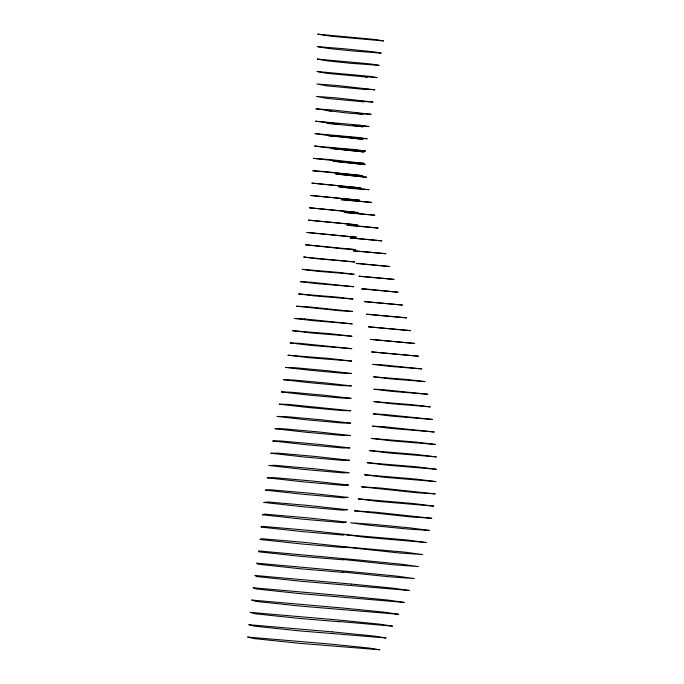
<?xml version="1.0" encoding="UTF-8"?>
<svg xmlns="http://www.w3.org/2000/svg" width="684" height="684" viewBox="0 0 684 684"><rect width="100%" height="100%" fill="white"/><g stroke="black" fill="none" stroke-linecap="round" stroke-linejoin="round"><path stroke-width="1.03" d="M344.069 559.563L393.864 564.847L418.48 566.574L401.192 564.172L361.041 560.23L258.62 550.902L258.586 551.8L300.464 556.323L342.915 559.786M342.906 559.888L343.522 559.503M317.65 46.674L328.5 48.496L352.174 50.924L381.236 53.147L374.097 51.847L343.206 48.675L317.684 46.649M366.624 177.25L335.853 173.958M344.12 546.764L404.902 552.15L422.686 554.562L399.242 552.971L344.847 547.097M350.447 423.122L342.162 423.02L306.381 419.796L276.977 416.445L285.459 416.547L320.941 419.745L350.661 423.122M344.095 547.029L342.701 547.491L302.106 544.019L260.228 539.522M285.621 367.436L295.95 367.804L327.311 370.685L351.525 373.498L341.205 373.131L309.527 370.224L285.63 367.436M379.911 364.632L372.72 364.392L390.316 366.453L421.823 368.898L380.193 364.649M331.458 110.851L325.148 110.346L347.07 112.997L363.11 114.322L356.783 113.253L371.147 114.313L334.673 110.184L315.88 108.79L330.808 110.765M342.949 248.796L355.372 249.574L305.517 244.769L342.761 248.779M342.479 572.32L300.447 568.772L258.039 564.232L256.671 563.154L358.125 572.328L397.242 576.176L414.307 578.561L389.119 576.783L343.59 572.098M339.102 621.713L299.96 618.49L255.765 613.856L250.105 612.36L338.896 620.063L379.004 624.073L392.496 626.134L338.674 621.474L339.521 621.739M366.615 177.25L335.853 173.984M344.377 137.031L328.585 135.723L363.076 139.356L345.625 137.159M343.659 546.636L303.14 542.258L261.194 538.667L260.04 539.496M343.342 572.072L342.137 571.944L342.487 572.32M343.659 546.636L344.18 546.721M361.503 101.241L373.002 102.061L336.921 97.94L316.376 96.384L326.601 98.368L363.837 101.839L361.511 101.249M363.153 88.937L365.239 89.45L326.704 85.859L316.854 83.978L337.999 85.577L374.918 89.809L363.161 88.937M338.794 186.758L353.175 188.622L369.052 189.673L338.802 186.749M362.785 126.797L328.97 123.624L326.704 123.017L338.939 124.018L315.495 121.205L359.57 125.129L369.129 126.557L352.593 125.352L362.785 126.797M347.925 497.371L343.556 497.815L302.619 494.241L265.375 490.137L269.847 489.71L310.433 493.249L347.925 497.371M435.075 493.874L416.992 492.762L361.503 486.828L379.988 487.983L435.075 493.874M311.955 183.132L360.853 187.912L312.007 183.132M353.218 250.78L385.793 253.687L353.218 250.78M347.19 509.725L343.077 510.221L302.413 506.682L263.776 502.449L267.948 501.962L308.27 505.476L347.19 509.725M367.222 462.7L387.298 465.188L436.401 469.275L417.129 466.847L367.222 462.7M341.846 199.523L341.239 199.779L371.78 202.438L341.846 199.523M262.853 526.389L260.989 527.09L302.14 531.562L343.428 535.11L345.334 534.392L305.38 530.049L262.853 526.389M315.144 133.619L325.054 135.064L367.18 138.792L356.945 137.33L315.144 133.619M379.74 649.783L299.336 643.302L254.397 638.625L247.599 637.052L328.961 643.969L368.308 647.936L379.74 649.783M308.501 220.154L357.21 224.856L308.501 220.154M345.01 212.314L344.146 212.519L374.849 215.221L345.01 212.314M269.026 465.53L303.226 469.369L343.3 472.909L349.122 472.67L314.58 468.805L274.857 465.3L269.026 465.53M367.026 77.078L326.849 73.359L316.914 71.504L368.95 76.24L377.183 77.617L365.324 76.711L367.026 77.078M265.05 514.163L262.297 514.778L302.243 519.122L343.513 522.696L346.361 522.063L307.578 517.831L265.05 514.163M270.915 453.253L304.021 456.98L342.752 460.418L349.609 460.298L316.504 456.57L277.781 453.124L270.915 453.253M350.413 435.511L341.932 435.452L305.97 432.228L274.9 428.706L283.227 428.765L319.129 431.989L350.413 435.511M267.222 477.825L302.918 481.801L343.137 485.341L348.549 485.041L312.52 481.032L272.651 477.517L267.222 477.825M348.327 225.087L347.096 225.275L378.209 228.028L348.327 225.087M351.542 237.887L350.088 238.032L381.834 240.853L351.542 237.887M353.979 274.301L317.632 271.283L302.225 269.359L339.632 272.488L353.979 274.301M406.51 317.846L366.598 314.221L406.51 317.846M359.057 276.225L393.898 279.363L359.057 276.225M431.715 518.284L410.904 516.933L354.423 510.828L375.584 512.222L431.715 518.284M272.882 440.975L305.09 444.609L342.889 447.977L350.02 447.909L318.607 444.352L280.012 440.906L272.882 440.975M373.703 376.841L391.701 378.979L425.072 381.604L406.954 379.475L373.703 376.841M358.433 263.408L356.116 263.511L389.76 266.529L358.433 263.408M364.324 301.584L402.354 305.03L364.324 301.584M352.568 311.459L340.299 310.784L296.548 306.21L308.433 306.825L352.568 311.459M371.327 438.393L390.649 440.778L435.554 444.463L415.769 442.044L371.327 438.393M410.605 330.646L368.471 326.824L410.605 330.646M429.253 530.425L408.442 529.083L369.369 525.295L350.636 522.807L372.737 524.295L410.451 527.945L429.253 530.425M251.789 600.056L255.97 601.416L299.609 606.024L398.567 614.292L383.938 612.12L343.479 608.093L251.806 600.056M373.977 401.594L392.009 403.782L430.381 406.877L411.871 404.646L373.977 401.594M364.76 288.879L361.579 288.922L398.045 292.205L364.76 288.879M418.3 356.184L371.737 351.918L418.3 356.184M281.492 391.941L307.193 394.942L342.06 398.105L351.14 398.319L324.891 395.284L290.341 392.154L281.492 391.941M370.591 339.392L414.495 343.436L370.591 339.392M351.285 385.904L341.051 385.571L308.561 382.595L283.433 379.688L293.727 380.03L326.208 382.997L351.285 385.904M436.23 456.886L388.486 452.945L369.309 450.551L415.735 454.381L436.23 456.886M287.844 404.347L279.098 404.193L306.783 407.365L342.18 410.571L350.926 410.725L287.844 404.347M298.66 293.923L314.409 295.898L353.064 299.07L336.699 297.061L298.66 293.923M351.619 361.084L309.92 357.792L287.887 355.193L329.295 358.459L351.619 361.084M331.133 148.471L363.803 151.942L331.133 148.471M314.683 146.025L323.994 147.402L365.589 151.07L355.629 149.651L314.683 146.025M300.019 343.351L290.033 342.94L310.322 345.36L351.858 348.678L300.019 343.351M382.527 389.589L373.857 389.239L391.778 391.376L427.851 394.258L382.527 389.589M292.658 330.705L312.101 333.065L352.038 336.272L331.868 333.869L292.658 330.705M358.647 498.875L358.211 498.858L377.611 501.355L433.767 506.126L414 503.578L358.647 498.875M304.534 318.924L294.385 318.436L312.939 320.676L352.251 323.865L304.534 318.924M383.758 414.393L373.233 413.897L392.368 416.197L432.51 419.446L383.758 414.393M304.192 257.09L303.713 257.064L317.761 258.834L354.893 261.955L304.192 257.09M384.023 426.739L372.498 426.166L391.436 428.483L434.237 431.98L384.023 426.739M404.107 602.399L299.464 593.558L256.261 588.984L253.148 587.744L349.071 596.226L388.623 600.15L404.107 602.399M317.812 59.123L317.282 59.089L327.106 60.867L350.533 63.287L379.227 65.373L370.429 63.928L317.812 59.123M307.355 232.483L306.834 232.457L356.441 237.237L307.355 232.483M311.314 282.244L300.216 281.628L316.042 283.586L353.551 286.69L311.314 282.244M311.152 195.496L310.613 195.47L359.775 200.25L311.152 195.496M346.745 534.768L346.198 534.743L364.504 537.196L426.235 542.532L407.1 539.992L346.745 534.768M365.179 474.816L364.615 474.781L384.374 477.278L435.922 481.604L415.667 479.048L365.179 474.816M365.008 164.579L333.176 161.193L365.008 164.579M310.203 207.85L309.553 207.808L358.459 212.562L310.203 207.85M364.085 163.365L347.532 162.168L313.392 158.372L329.714 159.543L364.085 163.365M326.533 171.71L312.742 170.752L362.392 175.643L326.533 171.71M351.533 584.085L254.841 575.441L256.739 576.561L300.627 581.229L409.434 590.506L393.052 588.172L351.533 584.085M318.539 34.26L317.701 34.2L331.116 36.243L383.536 40.946L375.807 39.544L318.539 34.26M332.219 631.862L248.754 624.697L254.559 626.185L298.934 630.828L386.144 637.975L373.772 636.017L332.219 631.862"/></g></svg>
